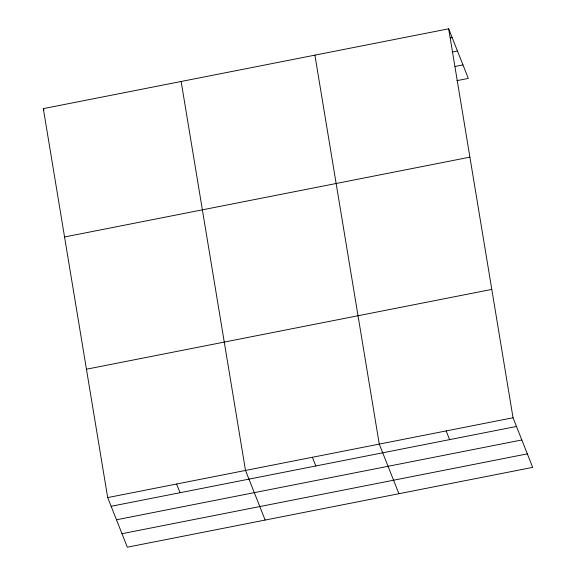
<?xml version="1.0" encoding="UTF-8"?>
<svg xmlns="http://www.w3.org/2000/svg" width="576" height="576" viewBox="0 0 576 576"><rect width="100%" height="100%" fill="white"/><g stroke="black" fill="none" stroke-linecap="round" stroke-linejoin="round"><path stroke-width="0.86" d="M448.668 28.8L513.036 417.758L532.678 467.374L127.332 547.2L107.683 497.585L43.322 108.626L448.668 28.8L468.317 78.415L456.876 80.669M450.353 37.843L452.117 37.498M452.182 52.042L457.459 51.005M455.047 66.478L462.967 64.915M64.562 236.981L469.908 157.154M86.443 369.223L491.796 289.404M107.683 497.585L513.036 417.758M111.125 506.282L516.478 426.456M116.474 519.782L521.827 439.963M121.982 533.7L527.335 453.874M446.148 430.927L449.597 439.625M398.916 493.718L379.267 444.103L314.906 55.145M312.386 457.272L315.828 465.97M265.147 520.063L245.506 470.441L181.138 81.482M43.322 108.626L43.949 110.203M176.594 484.013L180.036 492.71"/></g></svg>
